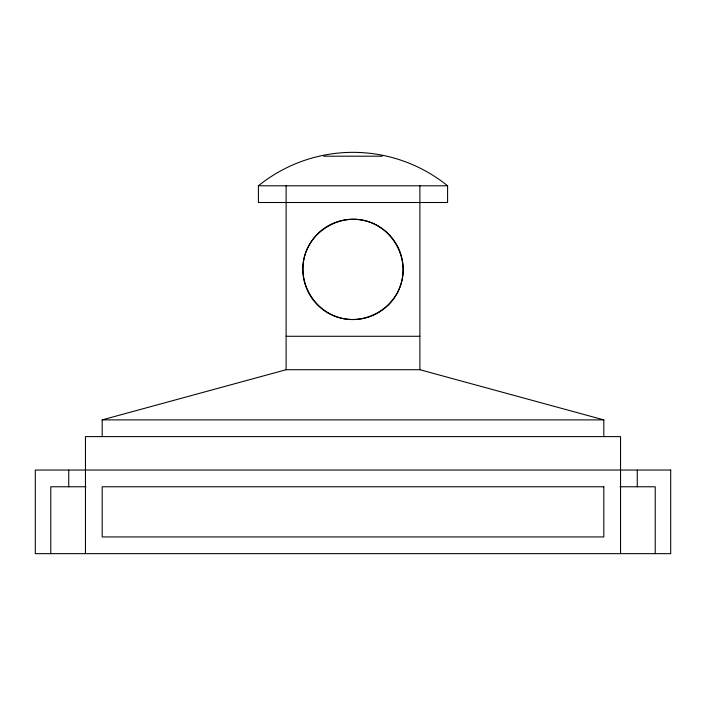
<?xml version="1.0" encoding="UTF-8"?>
<svg xmlns="http://www.w3.org/2000/svg" width="706" height="706" viewBox="0 0 706 706"><rect width="100%" height="100%" fill="white"/><g stroke="black" fill="none" stroke-linecap="round" stroke-linejoin="round"><path stroke-width="1.06" d="M102.185 436.608L102.185 419.885L286.115 369.723L419.885 369.723L603.815 419.885L603.815 436.608M323.727 156.194L382.273 156.194M258.414 185.793L447.586 185.793L447.586 202.507L258.414 202.507L258.414 185.793A150.493 150.493 0 0 1 447.586 185.793M286.115 336.277L419.885 336.277M102.185 419.885L603.815 419.885M86.017 486.769L50.77 486.769L50.77 553.654M619.983 486.769L655.23 486.769L655.23 553.654M637.262 470.046L637.262 486.769M620.539 553.654L620.539 436.608L85.461 436.608L85.461 553.654M419.885 185.793L419.885 369.723M286.115 185.793L286.115 369.723M68.738 470.046L68.738 486.769M304.542 256.41C297.438 282.303 314.038 311.064 340.018 317.85C365.902 324.963 394.672 308.354 401.458 282.374C408.562 256.49 391.962 227.729 365.982 220.943C340.098 213.83 311.328 230.438 304.542 256.41M670.7 470.046L35.3 470.046L35.3 553.654L670.7 553.654L670.7 470.046M603.815 486.769L102.185 486.769L102.185 536.931L603.815 536.931L603.815 486.769M327.919 312.837A50.161 50.161 0 0 0 403.161 269.392A50.161 50.161 0 0 0 327.919 225.955A50.161 50.161 0 0 0 327.919 312.837"/></g></svg>
